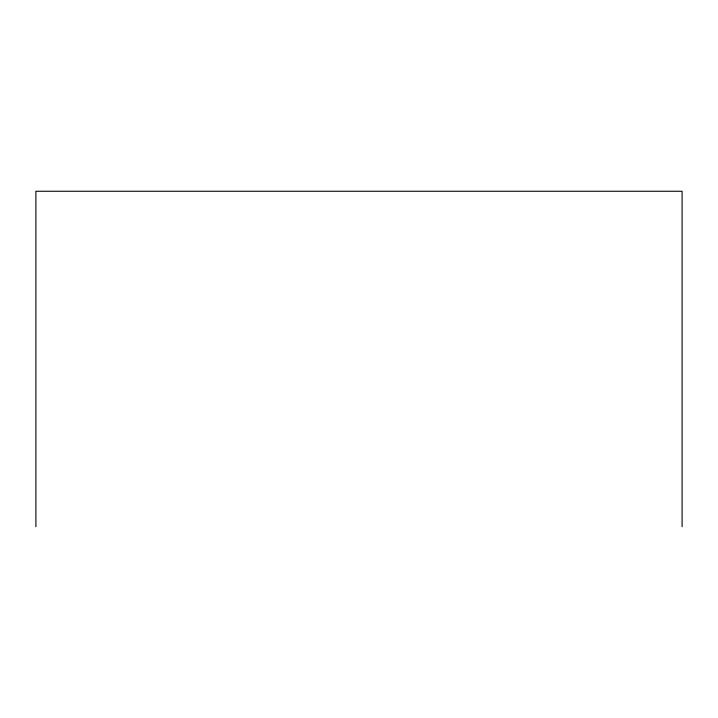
<?xml version="1.0" encoding="UTF-8"?>
<svg xmlns="http://www.w3.org/2000/svg" width="718" height="718" viewBox="0 0 718 718"><rect width="100%" height="100%" fill="white"/><g stroke="black" fill="none" stroke-linecap="round" stroke-linejoin="round"><path stroke-width="1.08" d="M682.1 526.734L682.1 191.266L35.9 191.266L35.9 526.734"/></g></svg>
